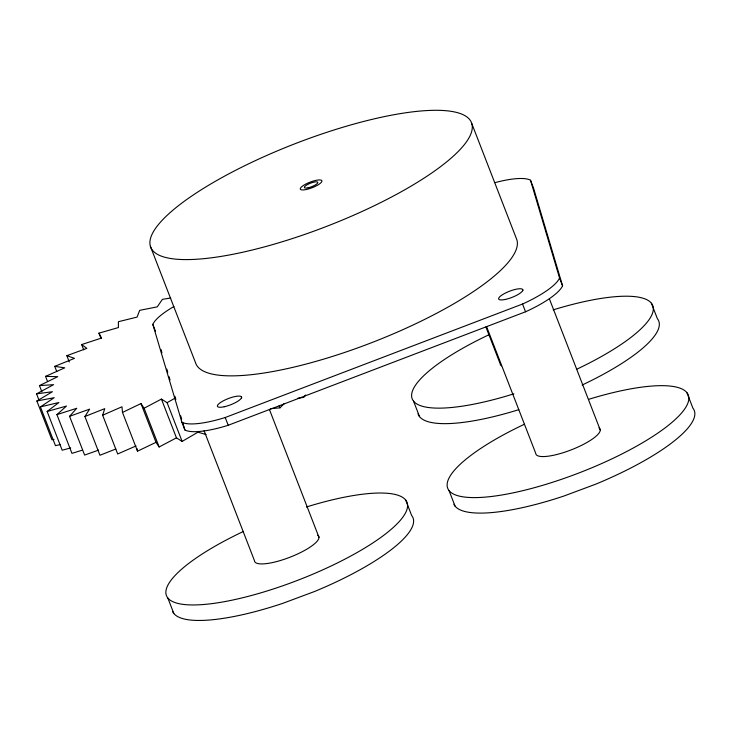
<?xml version="1.0" encoding="UTF-8"?>
<svg xmlns="http://www.w3.org/2000/svg" width="731" height="731" viewBox="0 0 731 731"><rect width="100%" height="100%" fill="white"/><g stroke="black" fill="none" stroke-linecap="round" stroke-linejoin="round"><path stroke-width="1.1" d="M241.495 398.103L241.659 397.116M522.747 290.746L522.912 289.768M136.048 445.947L117.682 453.969L102.651 415.217L104.743 408.638L84.906 416.515L99.946 455.267L115.827 448.998M84.906 416.515L89.584 409.141L69.582 416.314L84.613 455.075L98.621 450.104M305.576 395.005L303.831 397.317L297.618 398.313M69.582 416.314L76.755 408.273L56.917 414.623L71.949 453.375L81.826 450.314M270.507 408.693L280 407.834L284.121 403.676M56.917 414.623L66.475 406.052L47.14 411.462L62.181 450.223L70.688 447.92M47.14 411.462L58.909 402.507L40.424 406.893L55.455 445.645L60.518 444.503M40.424 406.893L54.204 397.701L36.87 400.99L51.901 439.742L54.03 439.368M36.87 400.99L52.422 391.725L36.55 393.854L38.99 400.131M140.973 403.567L156.005 442.319L137.519 451.191L122.488 412.439L140.973 403.567L144.098 408.236L161.423 399.089L167.097 402.671L175.23 398.048M161.423 399.089L176.454 437.842L182.129 441.433L198 432.167L206.133 434.607M36.55 393.854L53.61 384.67L39.465 385.602L41.905 391.889M176.454 437.842L159.13 446.988L156.005 442.319M39.465 385.602L57.74 376.666L45.56 376.383L47.588 381.619M45.56 376.383L64.748 367.839L54.743 366.359L56.771 371.595M102.651 415.217L121.976 406.765L122.488 412.439M54.743 366.359L74.498 358.354L66.841 355.686L69.281 361.973M173.923 306.517A58.069 14.931 -21.2 0 0 152.816 324.363L181.882 422.216A58.069 14.931 -21.2 0 0 225.212 417.511L522.537 304.032A58.069 14.931 -21.2 0 0 559.562 278.054L530.496 180.21A58.069 14.931 -21.2 0 0 494.942 182.649M181.882 422.216L184.888 429.965A58.069 14.931 -21.2 0 0 228.218 425.268L525.543 311.781A58.069 14.931 -21.2 0 0 562.568 285.812L533.502 187.958L530.496 180.21M66.841 355.686L86.843 348.358L81.662 344.557L101.554 338.042L98.941 333.162L118.395 327.561L118.395 321.704L137.072 317.099L139.676 310.355L157.256 306.846L162.428 299.335L170.716 298.01M686.902 392.666L692.915 408.163A129.003 33.169 -21.2 0 1 595.564 484.233L564.049 495.983A129.003 33.169 -21.2 0 1 453.914 504.244M651.385 303.201L657.397 318.707A129.003 33.169 -21.2 0 1 582.104 385.045M559.562 278.054L562.568 285.812M549.383 298.842L600.215 429.901M471.806 123.603A172.059 44.244 -21.2 0 1 241.678 252.46A172.059 44.244 -21.2 0 1 219.793 178.775A172.059 44.244 -21.2 0 1 471.806 123.603L516.899 239.869A172.059 44.244 -21.2 0 1 368.826 343.753A172.059 44.244 -21.2 0 1 195.469 362.558L150.376 246.292M522.537 304.032L525.543 311.781M486.544 326.529L535.741 453.366A34.412 8.845 -21.2 0 0 572.766 449.263A34.412 8.845 -21.2 0 0 598.972 427.918M485.877 326.912L500.223 363.91A34.412 8.845 -21.2 0 0 501.475 365.893M449.053 490.611L455.066 506.108M413.536 401.145L419.548 416.652M405.659 500.013L411.672 515.519A129.003 33.169 -21.2 0 1 314.312 591.589L282.796 603.34A129.003 33.169 -21.2 0 1 172.662 611.591M279.187 405.742L280 407.834M269.364 409.36L318.963 537.258M225.212 417.511L228.218 425.268M204.068 430.714L254.489 560.723A34.412 8.845 -21.2 0 0 291.514 556.611A34.412 8.845 -21.2 0 0 317.72 535.266M152.816 324.363L155.447 331.152M167.097 402.671L182.129 441.433M144.098 408.236L159.13 446.988M98.941 333.162L100.979 338.407M81.662 344.557L83.69 349.793M167.801 597.958L173.814 613.464M160.984 349.509L161.953 352.771M166.805 369.082L167.774 372.344M169.062 376.693L170.031 379.956M174.873 396.266L175.842 399.519M180.685 415.829L181.654 419.091M182.622 422.354L184.888 429.965M136.935 448.478L137.519 451.191M588.72 399.318A129.003 33.169 -21.2 0 1 673.141 421.367A129.003 33.169 -21.2 0 1 476.502 497.583A129.003 33.169 -21.2 0 1 524.355 424.272M306.39 507.003A129.003 33.169 -21.2 0 1 392.245 528.403A129.003 33.169 -21.2 0 1 195.488 604.93A129.003 33.169 -21.2 0 1 243.103 531.62M518.818 409.662A129.003 33.169 -21.2 0 1 418.004 413.764M553.203 309.862A129.003 33.169 -21.2 0 1 652.692 305.421A129.003 33.169 -21.2 0 1 577.106 369.064M513.884 393.817A129.003 33.169 -21.2 0 1 412.293 399.071A129.003 33.169 -21.2 0 1 488.838 334.807M224.253 406.747A12.902 3.317 -21.2 0 0 241.513 397.079A12.902 3.317 -21.2 0 0 222.617 401.218A12.902 3.317 -21.2 0 0 224.253 406.747M505.505 299.399A12.902 3.317 -21.2 0 0 522.766 289.732A12.902 3.317 -21.2 0 0 503.86 293.871A12.902 3.317 -21.2 0 0 505.505 299.399M308.171 187.785A7.237 1.864 -21.2 0 0 317.848 182.366A7.237 1.864 -21.2 0 0 307.248 184.687A7.237 1.864 -21.2 0 0 308.171 187.785M306.417 189.484A11.577 2.979 -21.2 0 0 321.905 180.822A11.577 2.979 -21.2 0 0 304.946 184.532A11.577 2.979 -21.2 0 0 306.417 189.484"/></g></svg>
